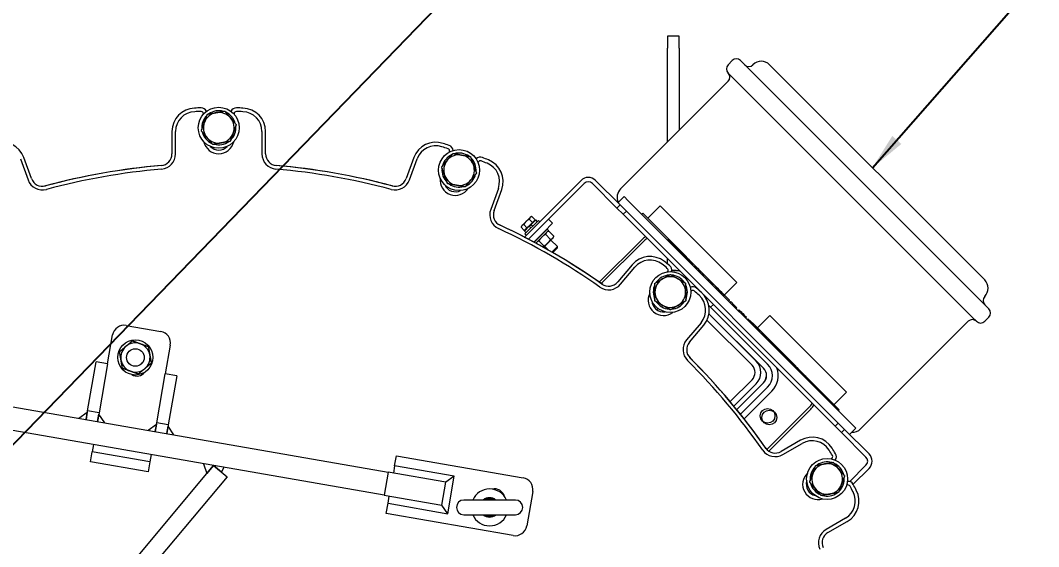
# Model space of a CAD drawing. Header units: inches. Extents: x 20 to 536, y 8 to 344.
# Drawn here: x 104.54 to 148.03, y 258.05 to 280.53 of the extents above; entities that cross this region are included whole.
import ezdxf

# ---------------------------------------------------------------- set-up
doc = ezdxf.new("R2010")
doc.units = ezdxf.units.IN
doc.header["$LTSCALE"] = 16
doc.header["$MEASUREMENT"] = 0
for name, color, linetype, lineweight in [('Dimension (ANSI)', 7, 'Continuous', 25), ('Symbol (ANSI)', 7, 'Continuous', 25), ('Visible', 7, 'Continuous', 18)]:
    doc.layers.add(name, color=color, linetype=linetype, lineweight=lineweight)
doc.styles.add('MEMCOR Medium', font='arial.ttf')
doc.styles.add('Standard D-E', font='arial.ttf')
doc.dimstyles.new('Default (ANSI)', dxfattribs={"dimscale": 16, "dimtxt": 0.15, "dimasz": 0.098425, "dimexe": 0.125, "dimexo": 0.0625, "dimgap": 0.031496, "dimtad": 0, "dimtih": 1, "dimtoh": 1, "dimdec": 4, "dimrnd": 1e-08, "dimzin": 3, "dimdsep": 46, "dimlunit": 5, "dimtxsty": 'MEMCOR Medium', "dimcen": 0.09, "dimdle": 0.393701, "dimclrd": 256, "dimclre": 256, "dimclrt": 256, "dimadec": 0, "dimazin": 1, "dimtfac": 0.8, "dimtofl": 0, "dimtmove": 0, "dimatfit": 3, "dimfxl": 1, "dimfrac": 1, "dimtolj": 1, "dimtzin": 4, "dimlwd": -1, "dimlwe": -1, "dimarcsym": 0})
doc.dimstyles.new('Default (ANSI)$7', dxfattribs={"dimscale": 16, "dimtxt": 0.15, "dimasz": 0.098425, "dimexe": 0.125, "dimexo": 0.0625, "dimgap": 0.031496, "dimtad": 0, "dimtih": 1, "dimtoh": 1, "dimdec": 4, "dimrnd": 1e-08, "dimzin": 3, "dimdsep": 46, "dimlunit": 5, "dimtxsty": 'MEMCOR Medium', "dimcen": 0.09, "dimdle": 0.393701, "dimclrd": 256, "dimclre": 256, "dimclrt": 256, "dimadec": 0, "dimazin": 1, "dimtfac": 0.8, "dimtofl": 0, "dimtmove": 0, "dimatfit": 3, "dimfxl": 1, "dimfrac": 1, "dimtolj": 1, "dimtzin": 4, "dimlwd": -1, "dimlwe": -1, "dimarcsym": 0})
doc.dimstyles.new('in [mm] D-E NeptuneBenson$7', dxfattribs={"dimscale": 16, "dimtxt": 0.15, "dimasz": 0.098425, "dimexe": 0.125, "dimexo": 0.063, "dimgap": 0.031496, "dimtad": 0, "dimtih": 1, "dimtoh": 1, "dimdec": 4, "dimrnd": 1e-08, "dimzin": 3, "dimdsep": 46, "dimlunit": 5, "dimtxsty": 'Standard D-E', "dimcen": 0.09, "dimdle": 0.393701, "dimclrd": 256, "dimclre": 256, "dimclrt": 256, "dimadec": 1, "dimazin": 1, "dimtfac": 1, "dimtofl": 0, "dimtmove": 0, "dimatfit": 3, "dimfxl": 1, "dimfrac": 1, "dimtolj": 1, "dimtzin": 4, "dimlwd": -1, "dimlwe": -1, "dimarcsym": 0})

# ---------------------------------------------------------------- blocks, each defined once
blk = doc.blocks.new('*D24')
at = {"layer": 'Defpoints', "color": 0, "transparency": 16777216}
for p in [(127.742, 315.78), (88.654, 266.372)]:
    blk.add_point(p, dxfattribs=at)
at = {"layer": 'Dimension (ANSI)', "transparency": 16777216}
for p, q in [((137.436, 328.034), (128.719, 317.015)), ((139.552, 328.034), (137.436, 328.034))]:
    blk.add_line(p, q, dxfattribs=at)
blk.add_solid([(128.513, 317.178), (128.924, 316.852), (127.742, 315.78)], dxfattribs=at)
at = {"layer": 'Dimension (ANSI)', "transparency": 16777216, "char_height": 2.4, "attachment_point": 1, "style": 'MEMCOR Medium'}
for s, insert in [('\\A1; \\fArial|b0|i0;R63 in', (160.722, 330.99)), ('\\A1;[R1600.2 mm]{\\P\\fArial|b0|i0;RADIAL CLEARANCE REQUIRED}', (140.056, 327.53))]:
    blk.add_mtext(s, dxfattribs=dict(at, insert=insert))

msp = doc.modelspace()

# ---------------------------------------------------------------- linework, layer by layer
at = {"layer": 'Visible', "linetype": 'Continuous', "lineweight": 18}
for p, q in [((132.1822, 279.84663), (132.1822, 279.34663)), ((132.6822, 279.84663), (132.1822, 279.84663)), ((132.6822, 279.34663), (132.6822, 279.84663)), ((132.1822, 275.33648), (132.1822, 279.34663)), ((132.6822, 279.34663), (132.6822, 275.83648)), ((112.35754, 276.53826), (112.35754, 276.51895)), ((113.66754, 276.51895), (113.66754, 276.53826)), ((111.01254, 275.7807), (111.01254, 274.82449)), ((111.16754, 274.82449), (111.16754, 275.7807)), ((114.85754, 275.7807), (114.85754, 274.82449)), ((115.01254, 274.82449), (115.01254, 275.7807)), ((122.86484, 274.91653), (122.85824, 274.89839)), ((104.53757, 274.61166), (104.86461, 273.71312)), ((105.01026, 273.76613), (104.68322, 274.66467)), ((121.34186, 274.66467), (121.01481, 273.76613)), ((121.16046, 273.71312), (121.48751, 274.61166)), ((124.08924, 274.45034), (124.09584, 274.46848)), ((126.08041, 271.28631), (128.48589, 273.69178)), ((129.10461, 273.69178), (130.1535, 272.64289)), ((124.95497, 273.34961), (124.62793, 272.45106)), ((124.77358, 272.39805), (125.10063, 273.29659)), ((126.2385, 271.17923), (128.61847, 273.5592)), ((128.97202, 273.5592), (130.02091, 272.51031)), ((130.32674, 272.99998), (130.06157, 272.73482)), ((130.32674, 272.99998), (130.50351, 272.8232)), ((140.04946, 263.27726), (130.50351, 272.8232)), ((130.02091, 272.51031), (130.1535, 272.64289)), ((130.28961, 272.24161), (130.02091, 272.51031)), ((130.23835, 272.55804), (130.1535, 272.64289)), ((130.4222, 272.37419), (130.23835, 272.55804)), ((130.4222, 272.37419), (130.28961, 272.24161)), ((130.4222, 272.37419), (139.47316, 263.32322)), ((131.07806, 272.24865), (131.12226, 272.29285)), ((131.12226, 272.29285), (134.83457, 268.58054)), ((131.34323, 272.07188), (131.87356, 272.60221)), ((131.87356, 272.60221), (135.14393, 269.33184)), ((126.66448, 271.98351), (126.09031, 271.40934)), ((126.34416, 271.79613), (126.55135, 272.00331)), ((126.61781, 271.93685), (126.55135, 272.00331)), ((126.66448, 271.98351), (126.72105, 271.92695)), ((130.28961, 272.24161), (133.62916, 268.90206)), ((126.07051, 271.52248), (126.2777, 271.72966)), ((126.13698, 271.45601), (126.07051, 271.52248)), ((126.34416, 271.6632), (126.2777, 271.72966)), ((126.41063, 271.72966), (126.34416, 271.79613)), ((127.03996, 271.60804), (126.48205, 271.05013)), ((127.09653, 271.55147), (126.55561, 271.01055)), ((127.03996, 271.60804), (127.09653, 271.55147)), ((127.05268, 271.50763), (127.10786, 271.52771)), ((127.32662, 271.30896), (127.10786, 271.52771)), ((126.06399, 271.26988), (126.08041, 271.28631)), ((126.09031, 271.40934), (126.14688, 271.35278)), ((126.5662, 271.02114), (126.56123, 271.00751)), ((126.90531, 270.88765), (126.68655, 271.1064)), ((126.88346, 270.83071), (127.06329, 271.01054)), ((127.18618, 271.16852), (126.96742, 271.38728)), ((127.06329, 271.01054), (127.27395, 271.22119)), ((127.27395, 271.22119), (127.30654, 271.25378)), ((127.30654, 271.25378), (127.32662, 271.30896)), ((129.35267, 269.28467), (131.1406, 271.0726)), ((132.18292, 271.1438), (132.19176, 271.15264)), ((132.19176, 271.15264), (132.21827, 271.17916)), ((133.04671, 270.29769), (132.19176, 271.15264)), ((132.21827, 271.17916), (132.4048, 270.99263)), ((132.37829, 270.96611), (132.4048, 270.99263)), ((132.39381, 270.95059), (132.42032, 270.9771)), ((132.42032, 270.9771), (132.47108, 270.92635)), ((132.44457, 270.89983), (132.47108, 270.92635)), ((132.47108, 270.92635), (132.54175, 270.85568)), ((132.51523, 270.82916), (132.54175, 270.85568)), ((132.54175, 270.85568), (132.6099, 270.78753)), ((132.58339, 270.76101), (132.6099, 270.78753)), ((132.61451, 270.72988), (132.64103, 270.7564)), ((132.64103, 270.7564), (132.79061, 270.60682)), ((132.76409, 270.5803), (132.79061, 270.60682)), ((132.80024, 270.54415), (132.82676, 270.57067)), ((132.82676, 270.57067), (132.88236, 270.51507)), ((132.1822, 270.12279), (132.1822, 270.34903)), ((132.85584, 270.48855), (132.88236, 270.51507)), ((132.88236, 270.51507), (132.91949, 270.47794)), ((132.91949, 270.47794), (132.95661, 270.44082)), ((132.9301, 270.4143), (132.95661, 270.44082)), ((132.95661, 270.44082), (133.01221, 270.38522)), ((132.9857, 270.3587), (133.01221, 270.38522)), ((133.00247, 270.34192), (133.02899, 270.36844)), ((133.02899, 270.36844), (133.07323, 270.3242)), ((133.03787, 270.28885), (133.07323, 270.3242)), ((133.07323, 270.3242), (133.11153, 270.2859)), ((133.07617, 270.25054), (133.11153, 270.2859)), ((133.11153, 270.2859), (133.15361, 270.24382)), ((133.11826, 270.20846), (133.15361, 270.24382)), ((133.15361, 270.24382), (133.19501, 270.20242)), ((133.15965, 270.16707), (133.19501, 270.20242)), ((133.19501, 270.20242), (133.23348, 270.16395)), ((133.19813, 270.12859), (133.23348, 270.16395)), ((133.24699, 270.0974), (133.20697, 270.13743)), ((133.23348, 270.16395), (133.27351, 270.12392)), ((133.23815, 270.08856), (133.27351, 270.12392)), ((133.27351, 270.12392), (133.40972, 269.98771)), ((130.66654, 270.08311), (130.05189, 269.35061)), ((130.17063, 269.25098), (130.78527, 269.98348)), ((132.18381, 269.79889), (132.1714, 269.7841)), ((132.36069, 269.84663), (132.6822, 269.84663)), ((132.6822, 269.84903), (132.6822, 269.84663)), ((133.37437, 269.95235), (133.40972, 269.98771)), ((133.43169, 269.91271), (133.3832, 269.96119)), ((133.40972, 269.98771), (133.45821, 269.93922)), ((133.42285, 269.90387), (133.45821, 269.93922)), ((133.45821, 269.93922), (133.54874, 269.84869)), ((133.54874, 269.84869), (133.61459, 269.78284)), ((133.57923, 269.74749), (133.61459, 269.78284)), ((133.61459, 269.78284), (133.67292, 269.72451)), ((133.63756, 269.68916), (133.67292, 269.72451)), ((133.69436, 269.65004), (133.6464, 269.698)), ((133.6714, 269.67299), (133.69792, 269.69951)), ((133.67292, 269.72451), (133.69792, 269.69951)), ((133.68552, 269.6412), (133.69436, 269.65004)), ((133.69824, 269.62848), (133.7336, 269.66383)), ((133.7336, 269.66383), (133.85634, 269.54109)), ((133.85634, 269.54109), (133.97908, 269.41835)), ((133.94373, 269.38299), (133.97908, 269.41835)), ((133.99009, 269.33663), (134.02545, 269.37198)), ((133.99868, 269.32804), (134.03404, 269.36339)), ((134.02545, 269.37198), (134.03404, 269.36339)), ((134.03404, 269.36339), (134.1396, 269.25783)), ((134.1396, 269.25783), (134.23837, 269.15906)), ((134.6136, 268.80151), (135.14393, 269.33184)), ((133.16935, 269.12872), (133.14257, 269.1555)), ((133.17492, 268.94205), (133.18733, 268.95684)), ((133.71184, 268.81938), (139.34058, 263.19064)), ((134.20301, 269.12371), (134.23837, 269.15906)), ((134.2091, 269.11762), (134.24445, 269.15298)), ((134.23837, 269.15906), (134.24445, 269.15298)), ((134.26691, 269.0598), (134.30227, 269.09516)), ((134.30227, 269.09516), (134.3928, 269.00462)), ((134.3928, 269.00462), (134.45865, 268.93878)), ((134.42329, 268.90343), (134.45865, 268.93878)), ((134.45865, 268.93878), (134.51698, 268.88045)), ((134.48162, 268.8451), (134.51698, 268.88045)), ((134.5423, 268.78441), (134.57766, 268.81977)), ((134.57766, 268.81977), (134.7004, 268.69703)), ((131.5936, 268.4026), (131.55558, 268.36459)), ((134.13977, 268.39146), (134.02319, 268.27487)), ((134.7004, 268.69703), (134.82314, 268.57429)), ((134.78779, 268.53893), (134.82314, 268.57429)), ((134.79037, 268.53634), (134.83457, 268.58054)), ((134.84203, 268.48469), (134.87738, 268.52005)), ((134.85849, 268.46823), (134.89384, 268.50359)), ((134.87738, 268.52005), (134.89384, 268.50359)), ((134.89384, 268.50359), (135.01802, 268.37941)), ((135.01802, 268.37941), (135.14577, 268.25166)), ((131.71433, 268.16978), (131.76838, 268.22383)), ((136.45805, 265.84001), (133.94476, 268.3533)), ((135.96894, 265.97557), (133.9515, 267.99301)), ((136.28127, 265.66324), (133.9515, 267.99301)), ((135.11041, 268.21631), (135.14577, 268.25166)), ((135.19901, 268.12771), (135.23436, 268.16307)), ((135.23436, 268.16307), (135.28804, 268.10939)), ((135.25268, 268.07403), (135.28804, 268.10939)), ((135.25769, 268.06902), (135.29305, 268.10438)), ((135.28804, 268.10939), (135.29305, 268.10438)), ((135.29305, 268.10438), (135.32633, 268.0711)), ((135.32175, 268.00497), (135.3571, 268.04033)), ((135.32633, 268.0711), (135.3571, 268.04033)), ((135.3571, 268.04033), (135.39504, 268.00239)), ((135.35968, 267.96704), (135.39504, 268.00239)), ((135.39504, 268.00239), (135.45981, 267.93762)), ((135.45981, 267.93762), (135.5507, 267.84673)), ((133.61198, 267.6116), (132.99733, 266.87909)), ((133.11607, 266.77946), (133.73071, 267.51196)), ((133.86708, 267.72388), (135.79216, 265.79879)), ((135.51534, 267.81137), (135.5507, 267.84673)), ((135.58032, 267.7464), (135.61567, 267.78175)), ((135.61567, 267.78175), (135.73842, 267.65901)), ((135.73842, 267.65901), (135.86116, 267.53627)), ((135.79795, 267.59948), (135.80679, 267.60832)), ((135.80679, 267.60832), (139.5191, 263.89601)), ((135.8258, 267.50092), (135.86116, 267.53627)), ((136.02776, 267.38735), (136.55809, 267.91768)), ((136.55809, 267.91768), (139.82846, 264.64731)), ((108.26422, 265.85505), (108.47889, 267.08648)), ((109.05733, 267.49318), (110.53505, 267.23557)), ((135.88577, 267.44095), (135.92112, 267.47631)), ((135.92112, 267.47631), (136.01166, 267.38577)), ((136.01166, 267.38577), (136.0775, 267.31993)), ((136.04215, 267.28457), (136.0775, 267.31993)), ((136.0775, 267.31993), (136.13583, 267.2616)), ((136.10048, 267.22624), (136.13583, 267.2616)), ((136.1769, 267.14981), (136.21226, 267.18517)), ((136.21226, 267.18517), (136.27059, 267.12684)), ((136.23523, 267.09149), (136.27059, 267.12684)), ((136.27059, 267.12684), (136.33071, 267.06672)), ((136.33071, 267.06672), (136.36828, 267.02915)), ((110.94175, 266.65713), (110.72708, 265.42571)), ((136.33293, 266.99379), (136.36828, 267.02915)), ((136.36828, 267.02915), (136.42733, 266.9701)), ((136.39197, 266.93475), (136.42733, 266.9701)), ((136.43655, 266.89017), (136.4719, 266.92553)), ((136.44192, 266.8848), (136.47727, 266.92016)), ((136.4719, 266.92553), (136.47727, 266.92016)), ((136.47727, 266.92016), (136.51735, 266.88008)), ((136.482, 266.84472), (136.51735, 266.88008)), ((136.51735, 266.88008), (136.57604, 266.82139)), ((136.54068, 266.78604), (136.57604, 266.82139)), ((136.57074, 266.75598), (136.6061, 266.79133)), ((136.57604, 266.82139), (136.6061, 266.79133)), ((136.60745, 266.71927), (136.6428, 266.75463)), ((136.6428, 266.75463), (136.75159, 266.64584)), ((136.75159, 266.64584), (136.81421, 266.58322)), ((136.77886, 266.54786), (136.81421, 266.58322)), ((136.81421, 266.58322), (136.87254, 266.52489)), ((136.83719, 266.48953), (136.87254, 266.52489)), ((136.86745, 266.45927), (136.87629, 266.46811)), ((136.87629, 266.46811), (136.90281, 266.49462)), ((136.90671, 266.43769), (136.87629, 266.46811)), ((136.89787, 266.42885), (136.93322, 266.46421)), ((136.90281, 266.49462), (136.93322, 266.46421)), ((136.93322, 266.46421), (137.05596, 266.34147)), ((137.05596, 266.34147), (137.17871, 266.21872)), ((137.14335, 266.18337), (137.17871, 266.21872)), ((137.17871, 266.21872), (137.22377, 266.17366)), ((107.40756, 263.85242), (107.77165, 265.94092)), ((108.26422, 265.85505), (107.77165, 265.94092)), ((108.26422, 265.85505), (107.90013, 263.76655)), ((137.22003, 266.12437), (137.15219, 266.19221)), ((137.19725, 266.14714), (137.22377, 266.17366)), ((137.21119, 266.11553), (137.24654, 266.15089)), ((137.22377, 266.17366), (137.24654, 266.15089)), ((137.24654, 266.15089), (137.30416, 266.09327)), ((137.2688, 266.05792), (137.30416, 266.09327)), ((137.30416, 266.09327), (137.47056, 265.92687)), ((137.4352, 265.89152), (137.47056, 265.92687)), ((137.47056, 265.92687), (137.52781, 265.86962)), ((137.49246, 265.83426), (137.52781, 265.86962)), ((138.37889, 264.9655), (137.5013, 265.8431)), ((137.52781, 265.86962), (137.55936, 265.83807)), ((137.53284, 265.81155), (137.55936, 265.83807)), ((137.55936, 265.83807), (137.59649, 265.80094)), ((137.59649, 265.80094), (137.63361, 265.76382)), ((137.6071, 265.7373), (137.63361, 265.76382)), ((137.63361, 265.76382), (137.68921, 265.70822)), ((110.36299, 263.3372), (110.72708, 265.42571)), ((111.21965, 265.33984), (110.72708, 265.42571)), ((111.21965, 265.33984), (110.85556, 263.25133)), ((137.6627, 265.6817), (137.68921, 265.70822)), ((137.67696, 265.66743), (137.70348, 265.69395)), ((137.70348, 265.69395), (137.79549, 265.60194)), ((137.76897, 265.57542), (137.79549, 265.60194)), ((137.79549, 265.60194), (137.85109, 265.54634)), ((137.82457, 265.51982), (137.85109, 265.54634)), ((137.84422, 265.50018), (137.87073, 265.52669)), ((137.87073, 265.52669), (138.01888, 265.37855)), ((137.99237, 265.35203), (138.01888, 265.37855)), ((138.02833, 265.31606), (138.05485, 265.34258)), ((138.05485, 265.34258), (138.10561, 265.29182)), ((120.07593, 260.24316), (91.77279, 265.17718)), ((97.0036, 265.28039), (120.24767, 261.2283)), ((135.79216, 265.17654), (134.85611, 264.24049)), ((135.01653, 264.04736), (135.96894, 264.99976)), ((135.13849, 263.8982), (136.28127, 265.04098)), ((138.07909, 265.2653), (138.10561, 265.29182)), ((138.10561, 265.29182), (138.17627, 265.22115)), ((138.14976, 265.19464), (138.17627, 265.22115)), ((138.17627, 265.22115), (138.24443, 265.153)), ((138.21791, 265.12648), (138.24443, 265.153)), ((138.24581, 265.09859), (138.27233, 265.1251)), ((138.27233, 265.1251), (138.39142, 265.00601)), ((138.3649, 264.97949), (138.39142, 265.00601)), ((138.37005, 264.95667), (138.37889, 264.9655)), ((135.29613, 263.70229), (136.45805, 264.86421)), ((135.4522, 263.5048), (136.63482, 264.68743)), ((139.29813, 264.11698), (139.82846, 264.64731)), ((107.03445, 263.53173), (107.39597, 263.78592)), ((107.3423, 263.47806), (107.40756, 263.85242)), ((107.39597, 263.78592), (107.3423, 263.47806)), ((107.90013, 263.76655), (107.40756, 263.85242)), ((107.90013, 263.76655), (107.83487, 263.39219)), ((107.83487, 263.39219), (107.88854, 263.70005)), ((108.14273, 263.33853), (107.88854, 263.70005)), ((138.29653, 263.91668), (136.50698, 262.12714)), ((139.47491, 263.85181), (139.5191, 263.89601)), ((109.98987, 263.01652), (110.3514, 263.27071)), ((110.29773, 262.96285), (110.36299, 263.3372)), ((110.3514, 263.27071), (110.29773, 262.96285)), ((110.85556, 263.25133), (110.36299, 263.3372)), ((110.85556, 263.25133), (110.7903, 262.87698)), ((110.7903, 262.87698), (110.84397, 263.18484)), ((111.09816, 262.82331), (110.84397, 263.18484)), ((139.34058, 263.19064), (139.47316, 263.32322)), ((139.60928, 262.92194), (139.34058, 263.19064)), ((139.74186, 263.05452), (139.47316, 263.32322)), ((140.04946, 263.27726), (140.22623, 263.10049)), ((139.74186, 263.05452), (139.60928, 262.92194)), ((139.60928, 262.92194), (140.65817, 261.87305)), ((139.74186, 263.05452), (140.79076, 262.00563)), ((139.96107, 262.83532), (140.22623, 263.10049)), ((107.66314, 262.40705), (107.60947, 262.09919)), ((137.86188, 262.58863), (137.03378, 262.11052)), ((137.11128, 261.97629), (137.93938, 262.45439)), ((107.53433, 261.66819), (107.60947, 262.09919)), ((110.07233, 261.66985), (107.60947, 262.09919)), ((110.12599, 261.97771), (110.07233, 261.66985)), ((120.523, 261.49751), (120.59813, 261.92851)), ((120.59813, 261.92851), (126.01642, 260.98396)), ((97.71818, 243.48221), (112.78875, 261.51351)), ((109.99719, 261.23885), (107.53433, 261.66819)), ((110.07233, 261.66985), (109.99719, 261.23885)), ((112.35337, 261.58941), (112.50533, 261.17442)), ((112.78875, 261.51351), (112.50533, 261.17442)), ((112.78875, 261.51351), (113.36422, 261.03254)), ((113.12785, 261.2301), (112.78875, 261.51351)), ((113.22412, 261.43762), (113.12785, 261.2301)), ((120.523, 261.49751), (120.46933, 261.18966)), ((123.07205, 261.05314), (120.523, 261.49751)), ((139.19045, 261.8026), (139.17373, 261.79295)), ((140.65817, 261.5195), (139.96416, 260.82548)), ((113.36422, 261.03254), (98.29365, 243.00123)), ((120.24767, 261.2283), (120.07593, 260.24316)), ((122.71053, 260.79895), (120.24767, 261.2283)), ((123.07205, 261.05314), (122.71053, 260.79895)), ((122.79298, 259.45229), (123.07205, 261.05314)), ((140.79076, 261.38691), (140.11134, 260.7075)), ((122.53879, 259.81381), (122.71053, 260.79895)), ((139.82873, 260.65846), (139.84545, 260.66811)), ((120.07593, 260.24316), (122.53879, 259.81381)), ((120.24392, 259.89666), (120.29759, 260.20451)), ((126.42312, 260.40552), (126.16551, 258.9278)), ((120.16879, 259.46566), (120.24392, 259.89666)), ((120.24392, 259.89666), (122.79298, 259.45229)), ((122.79298, 259.45229), (122.53879, 259.81381)), ((125.58707, 258.5211), (120.16879, 259.46566)), ((139.78438, 259.25876), (138.95628, 258.78065)), ((139.03378, 258.64642), (139.86188, 259.12453))]:
    msp.add_line(p, q, dxfattribs=at)
at = {"layer": 'Visible'}
for p, q in [((134.94758, 278.80897), (134.7708, 278.63219)), ((135.30113, 278.80897), (135.47791, 278.63219)), ((145.73096, 268.37914), (135.47791, 278.63219)), ((145.73096, 269.4398), (136.53857, 278.63219)), ((134.94758, 278.10186), (134.7708, 278.27863)), ((134.94758, 278.10186), (145.20063, 267.84881)), ((134.7708, 277.92508), (130.17461, 273.32889)), ((112.28573, 275.8762), (112.29274, 275.87745)), ((122.57092, 274.31896), (122.57794, 274.31773)), ((126.1391, 271.93473), (125.96702, 271.76265)), ((126.31118, 272.1068), (126.1391, 271.93473)), ((126.40797, 271.8953), (126.27156, 272.0317)), ((126.40797, 271.8953), (126.29325, 271.78058)), ((126.3378, 272.13342), (126.31118, 272.1068)), ((126.3378, 272.13342), (126.38628, 272.14642)), ((126.52269, 272.01001), (126.38628, 272.14642)), ((126.46533, 271.95265), (126.40797, 271.8953)), ((126.52269, 272.01001), (126.46533, 271.95265)), ((126.49195, 271.97927), (126.50963, 271.96159)), ((127.27366, 271.86083), (126.9201, 271.50728)), ((127.27366, 271.86083), (127.09688, 272.03761)), ((125.9404, 271.73603), (125.92741, 271.68754)), ((126.06381, 271.55114), (125.92741, 271.68754)), ((125.96702, 271.76265), (125.9404, 271.73603)), ((126.17853, 271.66586), (126.04213, 271.80226)), ((126.12117, 271.6085), (126.06381, 271.55114)), ((126.09455, 271.58188), (126.11223, 271.5642)), ((126.17853, 271.66586), (126.12117, 271.6085)), ((126.29325, 271.78058), (126.17853, 271.66586)), ((126.2385, 271.17923), (126.74333, 271.68405)), ((126.2777, 271.72966), (126.34416, 271.79613)), ((126.9201, 271.50728), (126.46962, 271.0568)), ((126.87591, 271.46308), (126.88545, 271.45354)), ((126.61074, 271.19792), (126.62029, 271.18837)), ((127.19587, 271.14312), (127.47706, 270.86193)), ((129.26791, 269.34374), (131.06727, 271.14311)), ((126.93071, 270.87795), (127.0996, 270.70906)), ((127.24243, 270.62731), (127.47706, 270.86193)), ((127.47706, 270.80771), (127.27682, 270.60746)), ((127.47706, 270.80771), (127.47706, 270.86193)), ((131.70324, 269.33788), (131.70942, 269.33433)), ((145.73096, 268.37914), (145.90773, 268.20236)), ((140.42766, 263.07584), (145.02385, 267.67203)), ((145.3774, 267.67203), (145.20063, 267.84881)), ((145.73096, 267.67203), (145.90773, 267.84881)), ((138.22319, 263.98719), (136.42811, 262.19211)), ((138.58118, 261.53376), (138.58577, 261.52831)), ((125.6849, 260.03641), (123.48018, 260.03641)), ((123.48018, 259.40649), (125.6849, 259.40649))]:
    msp.add_line(p, q, dxfattribs=at)
at = {"layer": 'Visible', "linetype": 'Continuous', "lineweight": 18}
for centre, radius in [((88.65397, 266.37172), 63), ((109.45171, 266.12692), 0.75), ((109.45171, 266.12692), 0.37513), ((109.45171, 266.12692), 0.375), ((136.52876, 263.56313), 0.315)]:
    msp.add_circle(centre, radius, dxfattribs=at)
at = {"layer": 'Visible'}
for centre, radius in [((113.01254, 275.93878), 0.875), ((123.27531, 274.12918), 0.875), ((132.30023, 268.91863), 0.875), ((136.45543, 263.63363), 0.315), ((138.99878, 260.93562), 0.875)]:
    msp.add_circle(centre, radius, dxfattribs=at)
for centre, radius, start, end in [((135.12436, 278.63219), 0.25, 45, 135), ((134.94758, 278.45541), 0.25, 135, 225), ((135.65469, 278.80897), 0.25, 225, 315), ((136.18502, 278.27863), 0.5, 45, 135), ((134.59403, 278.10186), 0.25, 315, 45), ((113.01254, 275.93878), 0.7295, 74.170271, 126.051989), ((113.01254, 275.93878), 0.7295, 134.170271, 184.921056), ((113.01254, 275.93878), 0.656, 100.11113, 160.11113), ((113.01254, 275.93878), 0.656, 40.11113, 100.11113), ((113.01254, 275.93878), 0.7295, 14.170271, 66.051989), ((113.01254, 275.93878), 0.656, 340.11113, 40.11113), ((113.01254, 275.93878), 0.7295, 184.921056, 186.051989), ((113.01254, 275.93878), 0.656, 160.11113, 220.11113), ((113.01254, 275.93878), 0.7295, 314.170271, 6.051989), ((113.01254, 275.93878), 0.7295, 194.170271, 246.051989), ((113.01254, 275.93878), 0.656, 220.11113, 280.11113), ((113.01254, 275.93878), 0.7295, 254.170271, 306.051989), ((113.01254, 275.93878), 0.656, 280.11113, 340.11113), ((123.27531, 274.12918), 0.7295, 114.170271, 164.921056), ((123.27531, 274.12918), 0.656, 140.11113, 200.11113), ((123.27531, 274.12918), 0.656, 80.11113, 140.11113), ((123.27531, 274.12918), 0.7295, 54.170271, 106.051989), ((123.27531, 274.12918), 0.656, 20.11113, 80.11113), ((123.27531, 274.12918), 0.7295, 354.170271, 46.051989), ((123.27531, 274.12918), 0.7295, 174.170271, 226.051989), ((123.27531, 274.12918), 0.7295, 164.921056, 166.051989), ((123.27531, 274.12918), 0.656, 320.11113, 20.11113), ((123.27531, 274.12918), 0.656, 200.11113, 260.11113), ((123.27531, 274.12918), 0.656, 260.11113, 320.11113), ((123.27531, 274.12918), 0.7295, 294.170271, 346.051989), ((123.27531, 274.12918), 0.7295, 234.170271, 286.051989), ((130.52816, 272.97533), 0.5, 135, 206.354599), ((131.77438, 270.436), 1, 121.887136, 135), ((132.30023, 268.91863), 0.656, 120.11113, 180.11113), ((132.30023, 268.91863), 0.7295, 144.921056, 146.051989), ((132.30023, 268.91863), 0.7295, 94.170271, 144.921056), ((132.30023, 268.91863), 0.656, 60.11113, 120.11113), ((132.30023, 268.91863), 0.7295, 34.170271, 86.051989), ((132.30023, 268.91863), 0.656, 0.11113, 60.11113), ((145.3774, 269.08625), 0.5, 315, 45), ((132.30023, 268.91863), 0.7295, 154.170271, 206.051989), ((132.30023, 268.91863), 0.656, 180.11113, 240.11113), ((132.30023, 268.91863), 0.656, 300.11113, 0.11113), ((132.30023, 268.91863), 0.7295, 334.170271, 26.051989), ((132.30023, 268.91863), 0.7295, 214.170271, 266.051989), ((132.30023, 268.91863), 0.7295, 274.170271, 326.051989), ((145.90773, 268.55592), 0.25, 135, 225), ((132.30023, 268.91863), 0.656, 240.11113, 300.11113), ((145.73096, 268.02559), 0.25, 315, 45), ((145.20063, 267.49526), 0.25, 45, 135), ((145.55418, 267.84881), 0.25, 225, 315), ((137.51609, 264.69429), 1, 315, 328.112864), ((140.0741, 263.42939), 0.5, 267.866292, 315), ((138.99878, 260.93562), 0.7295, 134.170271, 186.051989), ((138.99878, 260.93562), 0.656, 100.11113, 160.11113), ((138.99878, 260.93562), 0.7295, 124.921056, 126.051989), ((138.99878, 260.93562), 0.7295, 74.170271, 124.921056), ((138.99878, 260.93562), 0.656, 40.11113, 100.11113), ((138.99878, 260.93562), 0.7295, 14.170271, 66.051989), ((138.99878, 260.93562), 0.656, 160.11113, 220.11113), ((138.99878, 260.93562), 0.656, 340.11113, 40.11113), ((138.99878, 260.93562), 0.7295, 314.170271, 6.051989), ((138.99878, 260.93562), 0.7295, 194.170271, 246.051989), ((138.99878, 260.93562), 0.656, 280.11113, 340.11113), ((124.58254, 259.72145), 0.7874, 23.578178, 156.421822), ((124.58254, 259.72145), 0.41534, 49.315835, 130.684165), ((138.99878, 260.93562), 0.656, 220.11113, 280.11113), ((138.99878, 260.93562), 0.7295, 254.170271, 306.051989), ((123.48018, 259.72145), 0.31496, 90, 270), ((125.6849, 259.72145), 0.31496, 270, 90), ((124.58254, 259.72145), 0.7874, 203.578178, 336.421822), ((124.58254, 259.72145), 0.41534, 229.315835, 310.684165)]:
    msp.add_arc(centre, radius, start, end, dxfattribs=at)
at = {"layer": 'Visible', "linetype": 'Continuous', "lineweight": 18}
for centre, radius, start, end in [((112.01254, 275.7807), 1, 91.918851, 180), ((113.01254, 245.93245), 30.865, 91.403761, 91.918851), ((112.26254, 276.53826), 0.25, 24.25653, 91.403761), ((113.76254, 276.53826), 0.25, 88.596239, 155.74347), ((113.01254, 245.93245), 30.865, 88.081149, 88.596239), ((114.01254, 275.7807), 1, 0, 88.081149), ((112.01254, 275.7807), 0.845, 91.918851, 180), ((113.01254, 245.93245), 30.71, 91.403761, 91.918851), ((112.26254, 276.53826), 0.095, 0, 91.403761), ((113.76254, 276.53826), 0.095, 88.596239, 180), ((113.01254, 245.93245), 30.71, 88.081149, 88.596239), ((114.01254, 275.7807), 0.845, 0, 88.081149), ((113.01254, 275.48745), 0.655, 192.990051, 347.009949), ((103.74353, 274.32265), 1, 20, 108.081149), ((113.01254, 275.48745), 0.5, 223.719204, 316.280796), ((122.28155, 274.32265), 1, 71.918851, 160), ((122.28155, 274.32265), 0.845, 71.918851, 160), ((113.01254, 245.93245), 30.71, 71.403761, 71.918851), ((113.01254, 245.93245), 30.865, 71.403761, 71.918851), ((122.77557, 274.94902), 0.095, 340, 71.403761), ((122.77557, 274.94902), 0.25, 4.25653, 71.403761), ((110.51254, 274.82449), 0.5, 274.94543, 0), ((110.51254, 274.82449), 0.655, 274.94543, 0), ((115.51254, 274.82449), 0.655, 180, 265.05457), ((115.51254, 274.82449), 0.5, 180, 265.05457), ((124.18511, 274.43599), 0.25, 68.596239, 135.74347), ((124.18511, 274.43599), 0.095, 68.596239, 160), ((113.01254, 245.93245), 30.71, 68.081149, 68.596239), ((113.01254, 245.93245), 30.865, 68.081149, 68.596239), ((124.16093, 273.63861), 1, 340, 68.081149), ((113.01254, 245.93245), 28.50133, 94.872782, 105.127218), ((113.01254, 245.93245), 28.5, 94.94543, 105.05457), ((113.01254, 245.93245), 28.345, 94.94543, 105.05457), ((113.01254, 245.93245), 28.50133, 74.872782, 85.127218), ((113.01254, 245.93245), 28.345, 74.94543, 85.05457), ((113.01254, 245.93245), 28.5, 74.94543, 85.05457), ((124.16093, 273.63861), 0.845, 340, 68.081149), ((105.48011, 273.93714), 0.655, 200, 285.05457), ((105.48011, 273.93714), 0.5, 200, 285.05457), ((120.54497, 273.93714), 0.655, 254.94543, 340), ((120.54497, 273.93714), 0.5, 254.94543, 340), ((123.12094, 273.70507), 0.655, 172.990051, 327.009949), ((128.79525, 273.38242), 0.4375, 45, 135), ((128.79525, 273.38242), 0.25, 45, 135), ((123.12094, 273.70507), 0.5, 203.719204, 296.280796), ((125.24343, 272.22704), 0.655, 160, 245.05457), ((125.24343, 272.22704), 0.5, 160, 245.05457), ((113.01254, 245.93245), 28.345, 54.94543, 65.05457), ((113.01254, 245.93245), 28.50133, 54.872782, 65.127218), ((113.01254, 245.93245), 28.5, 54.94543, 65.05457), ((131.84771, 270.3655), 1, 122.004768, 135), ((131.43258, 269.44033), 1, 51.918851, 140), ((131.43258, 269.44033), 0.845, 51.918851, 140), ((113.01254, 245.93245), 30.865, 51.403761, 51.918851), ((113.01254, 245.93245), 30.71, 51.403761, 51.918851), ((132.11104, 269.85995), 0.095, 320, 51.403761), ((132.11104, 269.85995), 0.25, 344.25653, 51.403761), ((132.4322, 268.94663), 0.9, 70.121294, 94.568186), ((129.66887, 269.67201), 0.655, 234.94543, 320), ((129.66887, 269.67201), 0.5, 234.94543, 320), ((132.01013, 268.57289), 0.655, 152.990051, 307.009949), ((133.26011, 268.89577), 0.25, 48.596239, 115.74347), ((133.26011, 268.89577), 0.095, 48.596239, 140), ((113.01254, 245.93245), 30.71, 48.081149, 48.596239), ((113.01254, 245.93245), 30.865, 48.081149, 48.596239), ((132.96467, 268.15475), 1, 320, 48.081149), ((132.01013, 268.57289), 0.5, 183.719204, 276.280796), ((132.96467, 268.15475), 0.845, 320, 48.081149), ((108.97146, 267.00061), 0.5, 80.11113, 170.11113), ((110.44918, 266.743), 0.5, 350.11113, 80.11113), ((109.45171, 266.12692), 0.625, 70, 130), ((109.45171, 266.12692), 0.625, 10, 70), ((133.49909, 266.45807), 0.655, 140, 225.05457), ((133.49909, 266.45807), 0.5, 140, 225.05457), ((109.45171, 266.12692), 0.625, 130, 190), ((109.45171, 266.12692), 0.625, 310, 10), ((109.45171, 266.12692), 0.625, 190, 250), ((113.01254, 245.93245), 28.345, 34.94543, 45.05457), ((113.01254, 245.93245), 28.50133, 34.872782, 45.127218), ((113.01254, 245.93245), 28.5, 34.94543, 45.05457), ((135.48103, 265.48767), 0.44, 315, 45), ((135.48103, 265.48767), 0.69, 315, 45), ((135.97014, 265.35211), 0.69, 315, 45), ((109.45171, 266.12692), 0.625, 250, 310), ((109.51797, 265.76845), 0.435, 239.755614, 321.190821), ((135.97014, 265.35211), 0.44, 315, 45), ((135.48103, 265.48767), 0.94, 337.774197, 351.244387), ((135.97014, 265.35211), 0.94, 315, 20.427546), ((137.58942, 264.62379), 1, 315, 327.995232), ((138.36188, 261.7226), 1, 31.918851, 120), ((138.36188, 261.7226), 0.845, 31.918851, 120), ((136.78378, 262.54353), 0.655, 214.94543, 300), ((136.78378, 262.54353), 0.5, 214.94543, 300), ((113.01254, 245.93245), 30.71, 31.403761, 31.918851), ((139.14295, 261.88488), 0.095, 300, 31.403761), ((113.01254, 245.93245), 30.865, 31.403761, 31.918851), ((139.14295, 261.88488), 0.25, 324.25653, 31.403761), ((140.4814, 261.69627), 0.25, 315, 45), ((140.4814, 261.69627), 0.4375, 315, 45), ((125.93055, 260.49139), 0.5, 350.11113, 80.11113), ((138.60792, 260.70995), 0.655, 132.990051, 287.009949), ((138.60792, 260.70995), 0.5, 163.719204, 256.280796), ((139.89295, 260.58584), 0.095, 28.596239, 120), ((139.89295, 260.58584), 0.25, 28.596239, 95.74347), ((113.01254, 245.93245), 30.71, 28.081149, 28.596239), ((113.01254, 245.93245), 30.865, 28.081149, 28.596239), ((124.79311, 260.08062), 0.435, 14.910415, 104.326746), ((139.36188, 259.99055), 0.845, 300, 28.081149), ((139.36188, 259.99055), 1, 300, 28.081149), ((124.58254, 259.72145), 0.375, 57.129035, 122.870965), ((124.58254, 259.72145), 0.3625, 60.326076, 119.673924), ((124.58254, 259.72145), 0.375, 237.129035, 302.870965), ((124.58254, 259.72145), 0.3625, 240.326076, 299.673924), ((125.67294, 259.01367), 0.5, 260.11113, 350.11113), ((139.28378, 258.21341), 0.655, 120, 205.05457), ((139.28378, 258.21341), 0.5, 120, 205.05457)]:
    msp.add_arc(centre, radius, start, end, dxfattribs=at)
at = {"layer": 'Visible'}
for points in [[(112.89737, 276.58459), (113.07042, 276.61545), (113.27023, 276.65108)], [(113.27023, 276.65108), (113.401, 276.49586), (113.51424, 276.36142)], [(112.39566, 276.16195), (112.45546, 276.32724), (112.52451, 276.5181)], [(112.52451, 276.5181), (112.72433, 276.55373), (112.89737, 276.58459)], [(113.51424, 276.36142), (113.62749, 276.22699), (113.75826, 276.07176)], [(112.26682, 275.8058), (112.33587, 275.99666), (112.39566, 276.16195)], [(112.51083, 275.51614), (112.39758, 275.65057), (112.26682, 275.8058)], [(113.75826, 276.07176), (113.68921, 275.8809), (113.62941, 275.71561)], [(112.75484, 275.22648), (112.62408, 275.38171), (112.51083, 275.51614)], [(113.50056, 275.35946), (113.30075, 275.32383), (113.1277, 275.29297)], [(113.62941, 275.71561), (113.56961, 275.55032), (113.50056, 275.35946)], [(113.1277, 275.29297), (112.95466, 275.26211), (112.75484, 275.22648)], [(122.52908, 274.25927), (122.65924, 274.415), (122.77196, 274.54987)], [(122.77196, 274.54987), (122.88469, 274.68474), (123.01485, 274.84048)], [(123.01485, 274.84048), (123.2148, 274.80562), (123.38797, 274.77543)], [(123.38797, 274.77543), (123.56113, 274.74524), (123.76108, 274.71039)], [(123.76108, 274.71039), (123.83087, 274.5198), (123.89131, 274.35474)], [(122.6593, 273.90362), (122.59887, 274.06868), (122.52908, 274.25927)], [(123.89131, 274.35474), (123.95175, 274.18968), (124.02154, 273.99909)], [(122.78953, 273.54797), (122.71974, 273.73856), (122.6593, 273.90362)], [(123.77865, 273.70849), (123.66592, 273.57362), (123.53576, 273.41788)], [(124.02154, 273.99909), (123.89137, 273.84336), (123.77865, 273.70849)], [(123.16265, 273.48292), (122.98948, 273.51311), (122.78953, 273.54797)], [(123.53576, 273.41788), (123.33581, 273.45274), (123.16265, 273.48292)], [(126.1391, 271.93473), (126.08586, 271.88149), (126.04213, 271.80226)], [(126.27156, 272.0317), (126.19234, 271.98797), (126.1391, 271.93473)], [(126.31118, 272.1068), (126.28456, 272.08018), (126.27156, 272.0317)], [(126.38628, 272.14642), (126.3378, 272.13342), (126.31118, 272.1068)], [(125.96702, 271.76265), (125.9404, 271.73603), (125.92741, 271.68754)], [(126.04213, 271.80226), (125.99364, 271.78927), (125.96702, 271.76265)], [(131.97113, 269.48611), (132.12319, 269.57429), (132.29877, 269.67612)], [(132.29877, 269.67612), (132.47474, 269.57497), (132.62713, 269.48738)], [(131.6435, 269.2961), (131.81908, 269.39793), (131.97113, 269.48611)], [(131.64424, 268.91736), (131.6439, 269.09314), (131.6435, 269.2961)], [(132.62713, 269.48738), (132.77953, 269.39979), (132.9555, 269.29865)], [(132.9555, 269.29865), (132.95589, 269.09568), (132.95623, 268.91991)], [(131.64497, 268.53862), (131.64458, 268.74159), (131.64424, 268.91736)], [(132.95623, 268.91991), (132.95657, 268.74413), (132.95697, 268.54117)], [(131.97334, 268.34989), (131.82094, 268.43748), (131.64497, 268.53862)], [(132.95697, 268.54117), (132.78139, 268.43934), (132.62934, 268.35116)], [(132.3017, 268.16115), (132.12573, 268.26229), (131.97334, 268.34989)], [(132.62934, 268.35116), (132.47728, 268.26298), (132.3017, 268.16115)], [(138.38191, 261.15879), (138.44171, 261.32408), (138.51076, 261.51494)], [(138.51076, 261.51494), (138.71057, 261.55057), (138.88362, 261.58143)], [(138.88362, 261.58143), (139.05666, 261.61229), (139.25648, 261.64792)], [(139.25648, 261.64792), (139.38724, 261.49269), (139.50049, 261.35826)], [(138.25306, 260.80263), (138.32211, 260.99349), (138.38191, 261.15879)], [(139.50049, 261.35826), (139.61373, 261.22383), (139.7445, 261.0686)], [(139.7445, 261.0686), (139.67545, 260.87774), (139.61565, 260.71245)], [(138.49708, 260.51297), (138.38383, 260.64741), (138.25306, 260.80263)], [(139.61565, 260.71245), (139.55586, 260.54716), (139.48681, 260.3563)], [(138.74109, 260.22331), (138.61032, 260.37854), (138.49708, 260.51297)], [(139.11395, 260.2898), (138.9409, 260.25895), (138.74109, 260.22331)], [(139.48681, 260.3563), (139.28699, 260.32066), (139.11395, 260.2898)]]:
    msp.add_rational_spline(points, [1, 1.0379548493, 1], degree=2, dxfattribs=at)
at = {"layer": 'Visible', "linetype": 'Continuous', "lineweight": 18}
for points, weights in [([(127.0201, 271.47504), (126.98751, 271.44245), (126.96742, 271.38728)], [1, 1.0379548493, 1]), ([(127.10786, 271.52771), (127.05268, 271.50763), (127.0201, 271.47504)], [1, 1.0379548493, 1]), ([(126.59878, 271.05373), (126.57871, 271.03365), (126.56386, 271.00609)], [1, 1.02304864848, 1.01810402566]), ([(126.68655, 271.1064), (126.63137, 271.08632), (126.59878, 271.05373)], [1, 1.0379548493, 1]), ([(126.80944, 271.26439), (126.74426, 271.19921), (126.68655, 271.1064)], [1, 1.0379548493, 1]), ([(126.96742, 271.38728), (126.87462, 271.32956), (126.80944, 271.26439)], [1, 1.0379548493, 1]), ([(126.90531, 270.88765), (126.99811, 270.94536), (127.06329, 271.01054)], [1, 1.0379548493, 1]), ([(127.06329, 271.01054), (127.12847, 271.07571), (127.18618, 271.16852)], [1, 1.0379548493, 1]), ([(127.18618, 271.16852), (127.24136, 271.1886), (127.27395, 271.22119)], [1, 1.0379548493, 1]), ([(127.27395, 271.22119), (127.30654, 271.25378), (127.32662, 271.30896)], [1, 1.0379548493, 1]), ([(126.87913, 270.83312), (126.89392, 270.85637), (126.90531, 270.88765)], [1.01872530871, 1.02116477721, 1]), ([(109.04997, 266.6057), (109.17825, 266.71334), (109.32639, 266.83764)], [1, 1.0379548493, 1]), ([(109.32639, 266.83764), (109.5081, 266.7715), (109.66547, 266.71423)], [1, 1.0379548493, 1]), ([(109.66547, 266.71423), (109.82284, 266.65695), (110.00455, 266.59081)], [1, 1.0379548493, 1]), ([(108.77354, 266.37375), (108.92168, 266.49805), (109.04997, 266.6057)], [1, 1.0379548493, 1]), ([(108.8362, 266.01839), (108.80712, 266.18331), (108.77354, 266.37375)], [1, 1.0379548493, 1]), ([(110.00455, 266.59081), (110.03813, 266.40037), (110.06721, 266.23545)], [1, 1.0379548493, 1]), ([(110.06721, 266.23545), (110.09629, 266.07052), (110.12987, 265.88009)], [1, 1.0379548493, 1]), ([(108.89886, 265.66303), (108.86528, 265.85346), (108.8362, 266.01839)], [1, 1.0379548493, 1]), ([(110.12987, 265.88009), (109.98174, 265.75579), (109.85345, 265.64814)], [1, 1.0379548493, 1]), ([(109.23795, 265.53961), (109.08058, 265.59689), (108.89886, 265.66303)], [1, 1.0379548493, 1]), ([(109.57703, 265.41619), (109.39531, 265.48233), (109.23795, 265.53961)], [1, 1.0379548493, 1]), ([(109.85345, 265.64814), (109.72516, 265.54049), (109.57703, 265.41619)], [1, 1.0379548493, 1])]:
    msp.add_rational_spline(points, weights, degree=2, dxfattribs=at)

# ---------------------------------------------------------------- dimensions: what is measured, and where the dimension line sits
at = {"layer": 'Dimension (ANSI)'}
dim = msp.add_radius_dim(center=(88.65397, 266.37172), mpoint=(127.74158, 315.7798), text=' \\fArial|b0|i0;<> in\\X[R1600.2 mm]{\\P\\fArial|b0|i0;RADIAL CLEARANCE REQUIRED}', dimstyle='Default (ANSI)', override={"dimgap": 0.031496, "dimdec": 4, "dimlfac": 1, "dimpost": '', "dimcen": 0, "dimtol": 0, "dimlim": 0, "dimtp": 0, "dimtm": 0, "dimtdec": 2, "dimtvp": -0.333333}, dxfattribs=at)
dim.commit()
dim.dimension.update_dxf_attribs({"geometry": '*D24', "text_midpoint": (165.91855, 328.03365), "dimtype": 164})

# ---------------------------------------------------------------- leaders
at = {"layer": 'Symbol (ANSI)', "annotation_type": 0, "has_hookline": 1, "hookline_direction": 0}
for points, dimstyle, text_width in [([(100.01471, 258.05555), (146.11094, 305.66511), (147.68574, 305.66511)], 'Default (ANSI)$7', 45.194), ([(140.93667, 274.23409), (152.07847, 286.92691), (153.65328, 286.92691)], 'in [mm] D-E NeptuneBenson$7', 20.5588)]:
    msp.add_leader(points, dimstyle=dimstyle, override={"dimtad": 0}, dxfattribs=dict(at, text_width=text_width))

doc.saveas('drawing.dxf')
